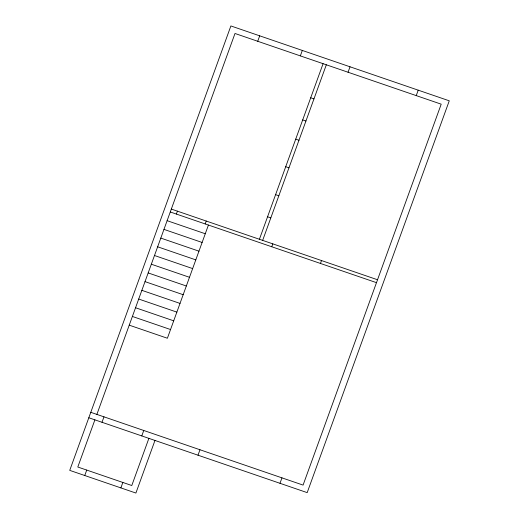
<?xml version="1.0" encoding="UTF-8"?>
<svg xmlns="http://www.w3.org/2000/svg" width="519" height="519" viewBox="0 0 519 519"><rect width="100%" height="100%" fill="white"/><g stroke="black" fill="none" stroke-linecap="round" stroke-linejoin="round"><path stroke-width="0.78" d="M94.899 419.852L77.798 467.016L131.787 485.518L148.888 438.36M96.871 414.409L234.997 33.482L441.202 104.17L303.077 485.096L90.786 412.32M176.369 214.062L177.42 211.155M102.003 422.284L103.975 416.841M84.753 475.514L86.725 470.078M257.729 41.273L259.701 35.83M205.187 223.942L206.238 221.036M208.43 225.051L167.39 338.245L129.231 325.16M120.882 487.899L122.854 482.462M141.784 435.921L143.757 430.478M154.973 440.443L135.9 493.05L69.734 470.37L230.884 25.95L449.266 100.816L307.19 492.628L88.814 417.763M300.352 55.883L302.324 50.44M259.409 239.265L323.084 63.675M262.659 240.381L326.328 64.791M271.755 246.759L272.806 243.859M197.999 455.195L199.971 449.752M348.048 72.232L350.02 66.789M320.463 263.457L321.514 260.557M416.238 95.613L418.21 90.17M279.994 483.306L281.966 477.863M310.719 97.78L313.963 98.889M302.694 119.908L305.938 121.018M295.72 139.137L298.97 140.247M285.722 166.709L288.966 167.819M275.595 194.644L278.839 195.754M267.57 216.773L270.814 217.889M171.328 209.073L377.534 279.76M170.277 211.973L376.483 282.66M167.118 220.679L205.277 233.758M163.965 229.385L202.118 242.464M160.806 238.091L198.959 251.17M157.646 246.797L195.806 259.883M154.493 255.504L192.646 268.589M151.334 264.216L189.487 277.295M148.175 272.923L186.334 286.001M145.022 281.629L183.175 294.708M141.862 290.335L180.015 303.414M138.703 299.041L176.862 312.12M135.55 307.748L173.703 320.826M132.39 316.454L170.543 329.539"/></g></svg>
